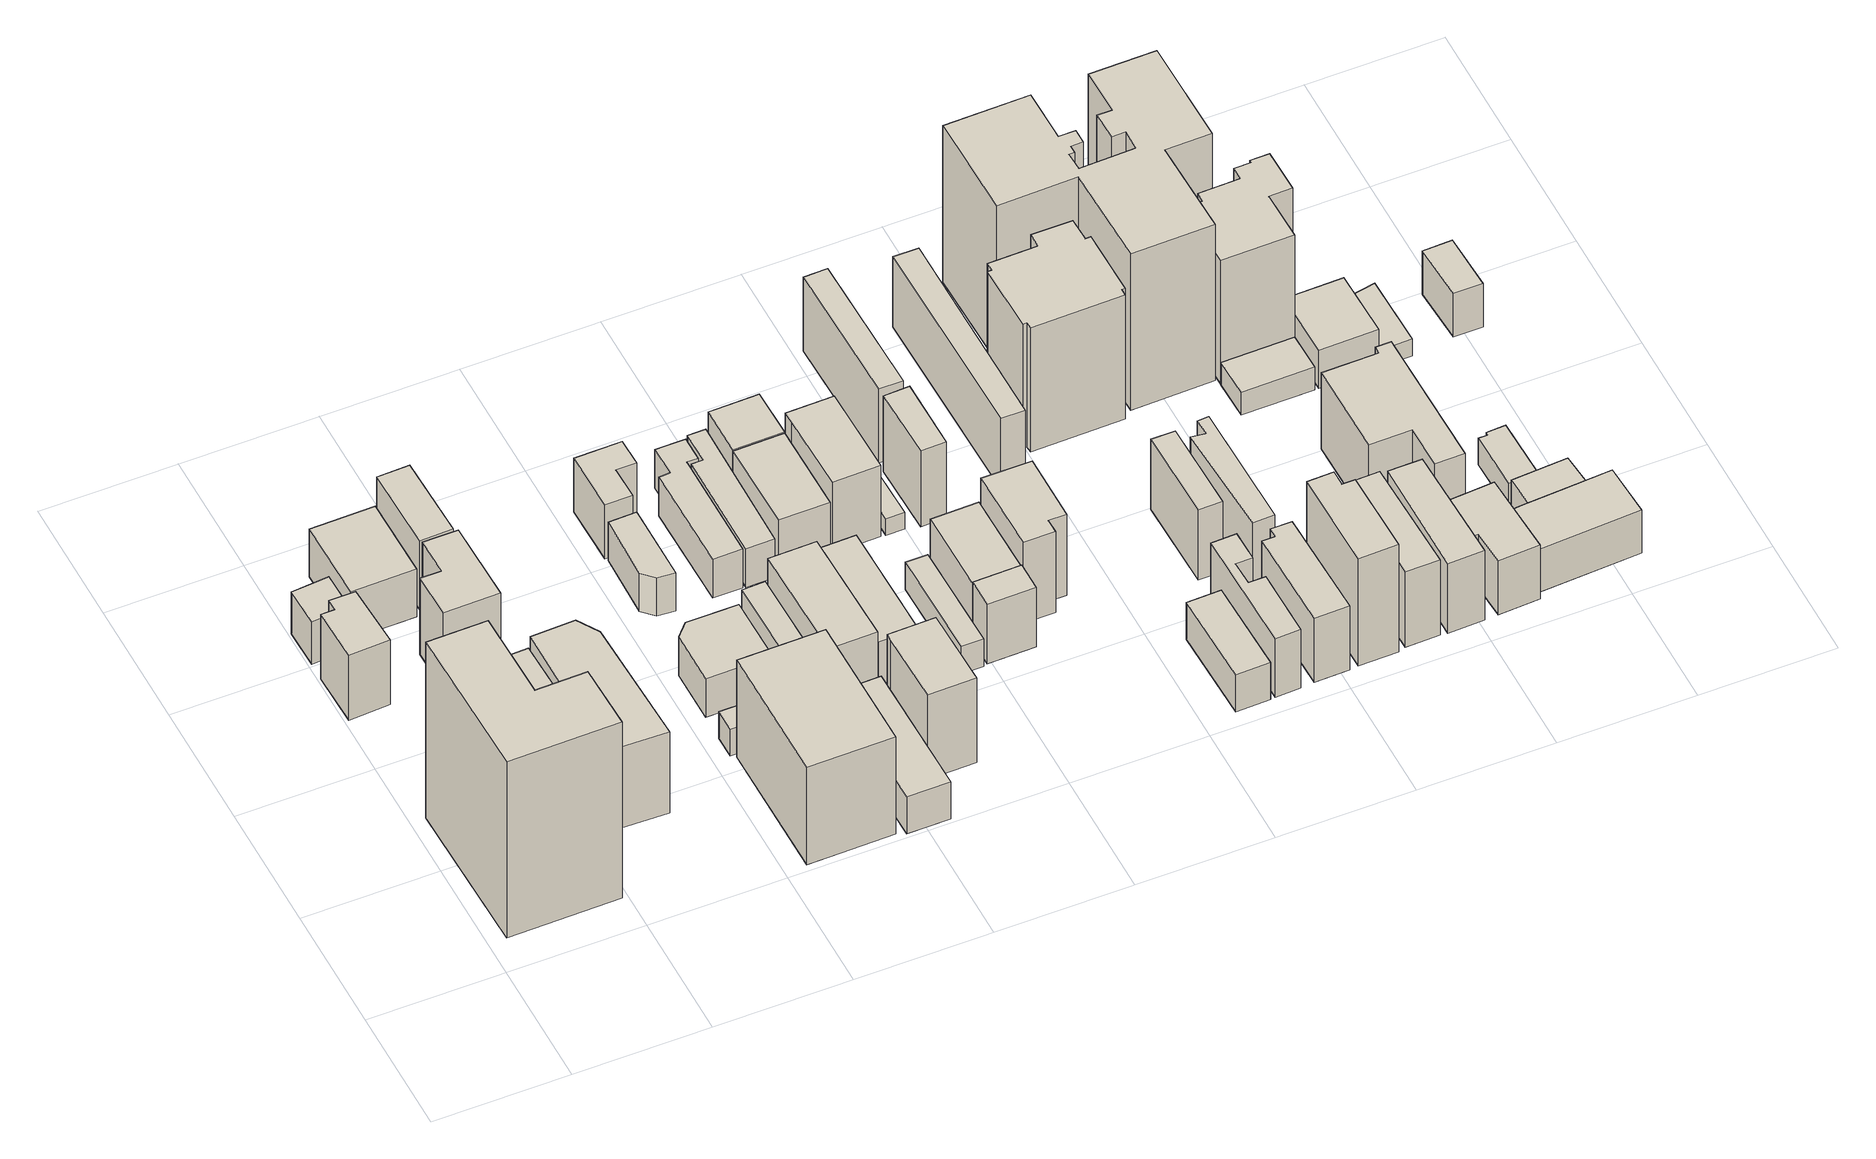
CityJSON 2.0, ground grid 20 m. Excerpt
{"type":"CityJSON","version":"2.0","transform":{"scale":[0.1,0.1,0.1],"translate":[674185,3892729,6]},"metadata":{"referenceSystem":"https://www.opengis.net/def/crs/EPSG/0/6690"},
"CityObjects":{
"building1":{"type":"Building","attributes":{"class":"3002","usage":"412","measuredHeight":39.8,"storeysAboveGround":11,"BuildingDetailAttribute.totalFloorArea":3166.69,"BuildingDetailAttribute.buildingFootprintArea":287.88,"BuildingDetailAttribute.buildingRoofEdgeArea":287.88,"BuildingDetailAttribute.urbanPlanType":"21","BuildingDetailAttribute.landUseType":"211","BuildingDetailAttribute.surveyYear":2021,"BuildingIDAttribute.prefecture":"23","BuildingIDAttribute.city":"23106"},"address":[{"country":"日本","locality":"愛知県名古屋市"}],"geometry":[{"type":"Solid","lod":"1","boundaries":[[[[0,1,2,3,4,5]],[[4,6,7,5]],[[3,8,6,4]],[[2,9,8,3]],[[1,10,9,2]],[[0,11,10,1]],[[5,7,11,0]],[[6,8,9,10,11,7]]]]}]},
"building2":{"type":"Building","attributes":{"class":"3002","usage":"412","measuredHeight":13.1,"storeysAboveGround":3,"BuildingDetailAttribute.totalFloorArea":162.12,"BuildingDetailAttribute.buildingFootprintArea":54.04,"BuildingDetailAttribute.buildingRoofEdgeArea":54.04,"BuildingDetailAttribute.urbanPlanType":"21","BuildingDetailAttribute.landUseType":"211","BuildingDetailAttribute.surveyYear":2021,"BuildingIDAttribute.prefecture":"23","BuildingIDAttribute.city":"23106"},"address":[{"country":"日本","locality":"愛知県名古屋市"}],"geometry":[{"type":"Solid","lod":"1","boundaries":[[[[12,13,14,15,16,17]],[[16,18,19,17]],[[15,20,18,16]],[[14,21,20,15]],[[13,22,21,14]],[[12,23,22,13]],[[17,19,23,12]],[[18,20,21,22,23,19]]]]}]},
"building3":{"type":"Building","attributes":{"class":"3003","usage":"412","measuredHeight":7.9,"storeysAboveGround":2,"BuildingDetailAttribute.totalFloorArea":65.99,"BuildingDetailAttribute.buildingFootprintArea":32.99,"BuildingDetailAttribute.buildingRoofEdgeArea":32.99,"BuildingDetailAttribute.urbanPlanType":"21","BuildingDetailAttribute.landUseType":"211","BuildingDetailAttribute.surveyYear":2021,"BuildingIDAttribute.prefecture":"23","BuildingIDAttribute.city":"23106"},"address":[{"country":"日本","locality":"愛知県名古屋市"}],"geometry":[{"type":"Solid","lod":"1","boundaries":[[[[24,25,26,27]],[[26,28,29,27]],[[25,30,28,26]],[[24,31,30,25]],[[27,29,31,24]],[[28,30,31,29]]]]}]},
"building4":{"type":"Building","attributes":{"class":"3001","usage":"413","measuredHeight":8,"storeysAboveGround":2,"BuildingDetailAttribute.totalFloorArea":115.52,"BuildingDetailAttribute.buildingFootprintArea":57.76,"BuildingDetailAttribute.buildingRoofEdgeArea":57.76,"BuildingDetailAttribute.urbanPlanType":"21","BuildingDetailAttribute.landUseType":"212","BuildingDetailAttribute.surveyYear":2021,"BuildingIDAttribute.prefecture":"23","BuildingIDAttribute.city":"23106"},"address":[{"country":"日本","locality":"愛知県名古屋市"}],"geometry":[{"type":"Solid","lod":"1","boundaries":[[[[32,33,34,35]],[[34,36,37,35]],[[33,38,36,34]],[[32,39,38,33]],[[35,37,39,32]],[[36,38,39,37]]]]}]},
"building5":{"type":"Building","attributes":{"class":"3002","usage":"411","measuredHeight":15.1,"storeysAboveGround":4,"BuildingDetailAttribute.totalFloorArea":205.98,"BuildingDetailAttribute.buildingFootprintArea":51.49,"BuildingDetailAttribute.buildingRoofEdgeArea":51.49,"BuildingDetailAttribute.urbanPlanType":"21","BuildingDetailAttribute.landUseType":"211","BuildingDetailAttribute.surveyYear":2021,"BuildingIDAttribute.prefecture":"23","BuildingIDAttribute.city":"23106"},"address":[{"country":"日本","locality":"愛知県名古屋市"}],"geometry":[{"type":"Solid","lod":"1","boundaries":[[[[40,41,42,43]],[[42,44,45,43]],[[41,46,44,42]],[[40,47,46,41]],[[43,45,47,40]],[[44,46,47,45]]]]}]},
"building6":{"type":"Building","attributes":{"class":"3001","usage":"412","measuredHeight":11.9,"storeysAboveGround":3,"BuildingDetailAttribute.totalFloorArea":351.8,"BuildingDetailAttribute.buildingFootprintArea":117.27,"BuildingDetailAttribute.buildingRoofEdgeArea":117.27,"BuildingDetailAttribute.urbanPlanType":"21","BuildingDetailAttribute.landUseType":"211","BuildingDetailAttribute.surveyYear":2021,"BuildingIDAttribute.prefecture":"23","BuildingIDAttribute.city":"23106"},"address":[{"country":"日本","locality":"愛知県名古屋市中区栄五丁目２００９－１"}],"geometry":[{"type":"Solid","lod":"1","boundaries":[[[[48,49,50,51]],[[50,52,53,51]],[[49,54,52,50]],[[48,55,54,49]],[[51,53,55,48]],[[52,54,55,53]]]]}]},
"building7":{"type":"Building","attributes":{"class":"3002","usage":"402","measuredHeight":15.2,"storeysAboveGround":3,"BuildingDetailAttribute.totalFloorArea":255.71,"BuildingDetailAttribute.buildingFootprintArea":85.24,"BuildingDetailAttribute.buildingRoofEdgeArea":85.24,"BuildingDetailAttribute.urbanPlanType":"21","BuildingDetailAttribute.landUseType":"212","BuildingDetailAttribute.surveyYear":2021,"BuildingIDAttribute.prefecture":"23","BuildingIDAttribute.city":"23106"},"address":[{"country":"日本","locality":"愛知県名古屋市"}],"geometry":[{"type":"Solid","lod":"1","boundaries":[[[[56,57,58,59,60,61]],[[60,62,63,61]],[[59,64,62,60]],[[58,65,64,59]],[[57,66,65,58]],[[56,67,66,57]],[[61,63,67,56]],[[62,64,65,66,67,63]]]]}]},
"building8":{"type":"Building","attributes":{"class":"3002","usage":"412","measuredHeight":20.1,"storeysAboveGround":4,"BuildingDetailAttribute.totalFloorArea":799.15,"BuildingDetailAttribute.buildingFootprintArea":199.79,"BuildingDetailAttribute.buildingRoofEdgeArea":199.79,"BuildingDetailAttribute.urbanPlanType":"21","BuildingDetailAttribute.landUseType":"211","BuildingDetailAttribute.surveyYear":2021,"BuildingIDAttribute.prefecture":"23","BuildingIDAttribute.city":"23106"},"address":[{"country":"日本","locality":"愛知県名古屋市"}],"geometry":[{"type":"Solid","lod":"1","boundaries":[[[[68,69,70,71,72,73]],[[72,74,75,73]],[[71,76,74,72]],[[70,77,76,71]],[[69,78,77,70]],[[68,79,78,69]],[[73,75,79,68]],[[74,76,77,78,79,75]]]]}]},
"building9":{"type":"Building","attributes":{"class":"3002","usage":"412","measuredHeight":13.9,"storeysAboveGround":4,"BuildingDetailAttribute.totalFloorArea":241.77,"BuildingDetailAttribute.buildingFootprintArea":60.44,"BuildingDetailAttribute.buildingRoofEdgeArea":60.44,"BuildingDetailAttribute.urbanPlanType":"21","BuildingDetailAttribute.landUseType":"211","BuildingDetailAttribute.surveyYear":2021,"BuildingIDAttribute.prefecture":"23","BuildingIDAttribute.city":"23106"},"address":[{"country":"日本","locality":"愛知県名古屋市"}],"geometry":[{"type":"Solid","lod":"1","boundaries":[[[[80,81,82,83]],[[82,84,85,83]],[[81,86,84,82]],[[80,87,86,81]],[[83,85,87,80]],[[84,86,87,85]]]]}]},
"building10":{"type":"Building","attributes":{"class":"9999","usage":"461","measuredHeight":18,"storeysAboveGround":9999,"BuildingDetailAttribute.totalFloorArea":-9999,"BuildingDetailAttribute.buildingFootprintArea":-9999,"BuildingDetailAttribute.buildingRoofEdgeArea":14.97,"BuildingDetailAttribute.urbanPlanType":"21","BuildingDetailAttribute.landUseType":"212","BuildingDetailAttribute.surveyYear":2021,"BuildingIDAttribute.prefecture":"23","BuildingIDAttribute.city":"23106"},"geometry":[{"type":"Solid","lod":"1","boundaries":[[[[88,89,90,91]],[[90,92,93,91]],[[89,94,92,90]],[[88,95,94,89]],[[91,93,95,88]],[[92,94,95,93]]]]}]},
"building11":{"type":"Building","attributes":{"class":"3002","usage":"401","measuredHeight":26.1,"storeysAboveGround":5,"BuildingDetailAttribute.totalFloorArea":1345.82,"BuildingDetailAttribute.buildingFootprintArea":269.16,"BuildingDetailAttribute.buildingRoofEdgeArea":269.16,"BuildingDetailAttribute.urbanPlanType":"21","BuildingDetailAttribute.landUseType":"212","BuildingDetailAttribute.surveyYear":2021,"BuildingIDAttribute.prefecture":"23","BuildingIDAttribute.city":"23106"},"address":[{"country":"日本","locality":"愛知県名古屋市"}],"geometry":[{"type":"Solid","lod":"1","boundaries":[[[[96,97,98,99]],[[98,100,101,99]],[[97,102,100,98]],[[96,103,102,97]],[[99,101,103,96]],[[100,102,103,101]]]]}]},
"building12":{"type":"Building","attributes":{"class":"3001","usage":"402","measuredHeight":9.3,"storeysAboveGround":2,"BuildingDetailAttribute.totalFloorArea":269.44,"BuildingDetailAttribute.buildingFootprintArea":134.72,"BuildingDetailAttribute.buildingRoofEdgeArea":134.72,"BuildingDetailAttribute.urbanPlanType":"21","BuildingDetailAttribute.landUseType":"212","BuildingDetailAttribute.surveyYear":2021,"BuildingIDAttribute.prefecture":"23","BuildingIDAttribute.city":"23106"},"address":[{"country":"日本","locality":"愛知県名古屋市"}],"geometry":[{"type":"Solid","lod":"1","boundaries":[[[[104,105,106,107,108,109,110]],[[109,111,112,110]],[[108,113,111,109]],[[107,114,113,108]],[[106,115,114,107]],[[105,116,115,106]],[[104,117,116,105]],[[110,112,117,104]],[[111,113,114,115,116,117,112]]]]}]},
"building13":{"type":"Building","attributes":{"class":"3001","usage":"402","measuredHeight":7.1,"storeysAboveGround":3,"BuildingDetailAttribute.totalFloorArea":143.96,"BuildingDetailAttribute.buildingFootprintArea":47.99,"BuildingDetailAttribute.buildingRoofEdgeArea":47.99,"BuildingDetailAttribute.urbanPlanType":"21","BuildingDetailAttribute.landUseType":"212","BuildingDetailAttribute.surveyYear":2021,"BuildingIDAttribute.prefecture":"23","BuildingIDAttribute.city":"23106"},"address":[{"country":"日本","locality":"愛知県名古屋市"}],"geometry":[{"type":"Solid","lod":"1","boundaries":[[[[118,119,120,121,122]],[[121,123,124,122]],[[120,125,123,121]],[[119,126,125,120]],[[118,127,126,119]],[[122,124,127,118]],[[123,125,126,127,124]]]]}]},
"building14":{"type":"Building","attributes":{"class":"3001","usage":"413","measuredHeight":14.9,"storeysAboveGround":1,"BuildingDetailAttribute.totalFloorArea":132,"BuildingDetailAttribute.buildingFootprintArea":132,"BuildingDetailAttribute.buildingRoofEdgeArea":132,"BuildingDetailAttribute.urbanPlanType":"21","BuildingDetailAttribute.landUseType":"212","BuildingDetailAttribute.surveyYear":2021,"BuildingIDAttribute.prefecture":"23","BuildingIDAttribute.city":"23106"},"address":[{"country":"日本","locality":"愛知県名古屋市"}],"geometry":[{"type":"Solid","lod":"1","boundaries":[[[[128,129,130,131]],[[130,132,133,131]],[[129,134,132,130]],[[128,135,134,129]],[[131,133,135,128]],[[132,134,135,133]]]]}]},
"building15":{"type":"Building","attributes":{"class":"3002","usage":"411","measuredHeight":12.5,"storeysAboveGround":3,"BuildingDetailAttribute.totalFloorArea":179.28,"BuildingDetailAttribute.buildingFootprintArea":59.76,"BuildingDetailAttribute.buildingRoofEdgeArea":59.76,"BuildingDetailAttribute.urbanPlanType":"21","BuildingDetailAttribute.landUseType":"211","BuildingDetailAttribute.surveyYear":2021,"BuildingIDAttribute.prefecture":"23","BuildingIDAttribute.city":"23106"},"address":[{"country":"日本","locality":"愛知県名古屋市"}],"geometry":[{"type":"Solid","lod":"1","boundaries":[[[[136,137,138,139]],[[138,140,141,139]],[[137,142,140,138]],[[136,143,142,137]],[[139,141,143,136]],[[140,142,143,141]]]]}]},
"building16":{"type":"Building","attributes":{"class":"3002","usage":"413","measuredHeight":12,"storeysAboveGround":3,"BuildingDetailAttribute.totalFloorArea":148.35,"BuildingDetailAttribute.buildingFootprintArea":49.45,"BuildingDetailAttribute.buildingRoofEdgeArea":49.45,"BuildingDetailAttribute.urbanPlanType":"21","BuildingDetailAttribute.landUseType":"212","BuildingDetailAttribute.surveyYear":2021,"BuildingIDAttribute.prefecture":"23","BuildingIDAttribute.city":"23106"},"address":[{"country":"日本","locality":"愛知県名古屋市"}],"geometry":[{"type":"Solid","lod":"1","boundaries":[[[[144,145,146,147,148,149]],[[148,150,151,149]],[[147,152,150,148]],[[146,153,152,147]],[[145,154,153,146]],[[144,155,154,145]],[[149,151,155,144]],[[150,152,153,154,155,151]]]]}]},
"building17":{"type":"Building","attributes":{"class":"3001","usage":"412","measuredHeight":15.1,"storeysAboveGround":2,"BuildingDetailAttribute.totalFloorArea":251.41,"BuildingDetailAttribute.buildingFootprintArea":125.7,"BuildingDetailAttribute.buildingRoofEdgeArea":125.7,"BuildingDetailAttribute.urbanPlanType":"21","BuildingDetailAttribute.landUseType":"211","BuildingDetailAttribute.surveyYear":2021,"BuildingIDAttribute.prefecture":"23","BuildingIDAttribute.city":"23106"},"address":[{"country":"日本","locality":"愛知県名古屋市"}],"geometry":[{"type":"Solid","lod":"1","boundaries":[[[[156,157,158,159]],[[158,160,161,159]],[[157,162,160,158]],[[156,163,162,157]],[[159,161,163,156]],[[160,162,163,161]]]]}]},
"building18":{"type":"Building","attributes":{"class":"3002","usage":"413","measuredHeight":16.8,"storeysAboveGround":4,"BuildingDetailAttribute.totalFloorArea":334.64,"BuildingDetailAttribute.buildingFootprintArea":83.66,"BuildingDetailAttribute.buildingRoofEdgeArea":83.66,"BuildingDetailAttribute.urbanPlanType":"21","BuildingDetailAttribute.landUseType":"212","BuildingDetailAttribute.surveyYear":2021,"BuildingIDAttribute.prefecture":"23","BuildingIDAttribute.city":"23106"},"address":[{"country":"日本","locality":"愛知県名古屋市"}],"geometry":[{"type":"Solid","lod":"1","boundaries":[[[[164,165,166,167,168]],[[167,169,170,168]],[[166,171,169,167]],[[165,172,171,166]],[[164,173,172,165]],[[168,170,173,164]],[[169,171,172,173,170]]]]}]},
"building19":{"type":"Building","attributes":{"class":"3001","usage":"411","measuredHeight":7.2,"storeysAboveGround":2,"BuildingDetailAttribute.totalFloorArea":180.05,"BuildingDetailAttribute.buildingFootprintArea":90.02,"BuildingDetailAttribute.buildingRoofEdgeArea":90.02,"BuildingDetailAttribute.urbanPlanType":"21","BuildingDetailAttribute.landUseType":"211","BuildingDetailAttribute.surveyYear":2021,"BuildingIDAttribute.prefecture":"23","BuildingIDAttribute.city":"23106"},"address":[{"country":"日本","locality":"愛知県名古屋市"}],"geometry":[{"type":"Solid","lod":"1","boundaries":[[[[174,175,176,177,178,179,180,181]],[[180,182,183,181]],[[179,184,182,180]],[[178,185,184,179]],[[177,186,185,178]],[[176,187,186,177]],[[175,188,187,176]],[[174,189,188,175]],[[181,183,189,174]],[[182,184,185,186,187,188,189,183]]]]}]},
"building20":{"type":"Building","attributes":{"class":"3001","usage":"402","measuredHeight":14.1,"storeysAboveGround":3,"BuildingDetailAttribute.totalFloorArea":307.41,"BuildingDetailAttribute.buildingFootprintArea":102.47,"BuildingDetailAttribute.buildingRoofEdgeArea":102.47,"BuildingDetailAttribute.urbanPlanType":"21","BuildingDetailAttribute.landUseType":"212","BuildingDetailAttribute.surveyYear":2021,"BuildingIDAttribute.prefecture":"23","BuildingIDAttribute.city":"23106"},"address":[{"country":"日本","locality":"愛知県名古屋市"}],"geometry":[{"type":"Solid","lod":"1","boundaries":[[[[190,191,192,193]],[[192,194,195,193]],[[191,196,194,192]],[[190,197,196,191]],[[193,195,197,190]],[[194,196,197,195]]]]}]},
"building21":{"type":"Building","attributes":{"class":"9999","usage":"413","measuredHeight":9.2,"storeysAboveGround":2,"BuildingDetailAttribute.totalFloorArea":164.26,"BuildingDetailAttribute.buildingFootprintArea":82.13,"BuildingDetailAttribute.buildingRoofEdgeArea":82.13,"BuildingDetailAttribute.urbanPlanType":"21","BuildingDetailAttribute.landUseType":"212","BuildingDetailAttribute.surveyYear":2021,"BuildingIDAttribute.prefecture":"23","BuildingIDAttribute.city":"23106"},"address":[{"country":"日本","locality":"愛知県名古屋市"}],"geometry":[{"type":"Solid","lod":"1","boundaries":[[[[198,199,200,201,202,203]],[[202,204,205,203]],[[201,206,204,202]],[[200,207,206,201]],[[199,208,207,200]],[[198,209,208,199]],[[203,205,209,198]],[[204,206,207,208,209,205]]]]}]},
"building22":{"type":"Building","attributes":{"class":"3002","usage":"412","measuredHeight":13.2,"storeysAboveGround":3,"BuildingDetailAttribute.totalFloorArea":299.39,"BuildingDetailAttribute.buildingFootprintArea":99.8,"BuildingDetailAttribute.buildingRoofEdgeArea":154.88,"BuildingDetailAttribute.urbanPlanType":"21","BuildingDetailAttribute.landUseType":"211","BuildingDetailAttribute.surveyYear":2021,"BuildingIDAttribute.prefecture":"23","BuildingIDAttribute.city":"23106"},"address":[{"country":"日本","locality":"愛知県名古屋市"}],"geometry":[{"type":"Solid","lod":"1","boundaries":[[[[210,211,212,213]],[[212,214,215,213]],[[211,216,214,212]],[[210,217,216,211]],[[213,215,217,210]],[[214,216,217,215]]]]}]},
"building23":{"type":"Building","attributes":{"class":"9999","usage":"412","measuredHeight":13.2,"storeysAboveGround":1,"BuildingDetailAttribute.totalFloorArea":55.08,"BuildingDetailAttribute.buildingFootprintArea":55.08,"BuildingDetailAttribute.buildingRoofEdgeArea":154.88,"BuildingDetailAttribute.urbanPlanType":"21","BuildingDetailAttribute.landUseType":"211","BuildingDetailAttribute.surveyYear":2021,"BuildingIDAttribute.prefecture":"23","BuildingIDAttribute.city":"23106"},"address":[{"country":"日本","locality":"愛知県名古屋市"}],"geometry":[{"type":"Solid","lod":"1","boundaries":[[[[218,219,220,221]],[[220,222,223,221]],[[219,224,222,220]],[[218,225,224,219]],[[221,223,225,218]],[[222,224,225,223]]]]}]},
"building24":{"type":"Building","attributes":{"class":"3001","usage":"411","measuredHeight":12.1,"storeysAboveGround":2,"BuildingDetailAttribute.totalFloorArea":106.29,"BuildingDetailAttribute.buildingFootprintArea":53.15,"BuildingDetailAttribute.buildingRoofEdgeArea":53.15,"BuildingDetailAttribute.urbanPlanType":"21","BuildingDetailAttribute.landUseType":"211","BuildingDetailAttribute.surveyYear":2021,"BuildingIDAttribute.prefecture":"23","BuildingIDAttribute.city":"23106"},"address":[{"country":"日本","locality":"愛知県名古屋市"}],"geometry":[{"type":"Solid","lod":"1","boundaries":[[[[226,227,228,229]],[[228,230,231,229]],[[227,232,230,228]],[[226,233,232,227]],[[229,231,233,226]],[[230,232,233,231]]]]}]},
"building25":{"type":"Building","attributes":{"class":"3002","usage":"412","measuredHeight":13.2,"storeysAboveGround":4,"BuildingDetailAttribute.totalFloorArea":384.97,"BuildingDetailAttribute.buildingFootprintArea":96.24,"BuildingDetailAttribute.buildingRoofEdgeArea":96.24,"BuildingDetailAttribute.urbanPlanType":"21","BuildingDetailAttribute.landUseType":"211","BuildingDetailAttribute.surveyYear":2021,"BuildingIDAttribute.prefecture":"23","BuildingIDAttribute.city":"23106"},"address":[{"country":"日本","locality":"愛知県名古屋市"}],"geometry":[{"type":"Solid","lod":"1","boundaries":[[[[234,235,236,237,238]],[[237,239,240,238]],[[236,241,239,237]],[[235,242,241,236]],[[234,243,242,235]],[[238,240,243,234]],[[239,241,242,243,240]]]]}]},
"building26":{"type":"Building","attributes":{"class":"3001","usage":"413","measuredHeight":13.1,"storeysAboveGround":2,"BuildingDetailAttribute.totalFloorArea":61.08,"BuildingDetailAttribute.buildingFootprintArea":30.54,"BuildingDetailAttribute.buildingRoofEdgeArea":120.8,"BuildingDetailAttribute.urbanPlanType":"21","BuildingDetailAttribute.landUseType":"212","BuildingDetailAttribute.surveyYear":2021,"BuildingIDAttribute.prefecture":"23","BuildingIDAttribute.city":"23106"},"address":[{"country":"日本","locality":"愛知県名古屋市"}],"geometry":[{"type":"Solid","lod":"1","boundaries":[[[[244,245,246,247]],[[246,248,249,247]],[[245,250,248,246]],[[244,251,250,245]],[[247,249,251,244]],[[248,250,251,249]]]]}]},
"building27":{"type":"Building","attributes":{"class":"3002","usage":"413","measuredHeight":13.1,"storeysAboveGround":3,"BuildingDetailAttribute.totalFloorArea":270.77,"BuildingDetailAttribute.buildingFootprintArea":90.26,"BuildingDetailAttribute.buildingRoofEdgeArea":120.8,"BuildingDetailAttribute.urbanPlanType":"21","BuildingDetailAttribute.landUseType":"212","BuildingDetailAttribute.surveyYear":2021,"BuildingIDAttribute.prefecture":"23","BuildingIDAttribute.city":"23106"},"address":[{"country":"日本","locality":"愛知県名古屋市"}],"geometry":[{"type":"Solid","lod":"1","boundaries":[[[[252,253,254,255]],[[254,256,257,255]],[[253,258,256,254]],[[252,259,258,253]],[[255,257,259,252]],[[256,258,259,257]]]]}]},
"building28":{"type":"Building","attributes":{"class":"9999","usage":"431","measuredHeight":8.1,"storeysAboveGround":1,"BuildingDetailAttribute.totalFloorArea":31.42,"BuildingDetailAttribute.buildingFootprintArea":31.42,"BuildingDetailAttribute.buildingRoofEdgeArea":31.42,"BuildingDetailAttribute.urbanPlanType":"21","BuildingDetailAttribute.landUseType":"211","BuildingDetailAttribute.surveyYear":2021,"BuildingIDAttribute.prefecture":"23","BuildingIDAttribute.city":"23106"},"address":[{"country":"日本","locality":"愛知県名古屋市"}],"geometry":[{"type":"Solid","lod":"1","boundaries":[[[[260,261,262,263]],[[262,264,265,263]],[[261,266,264,262]],[[260,267,266,261]],[[263,265,267,260]],[[264,266,267,265]]]]}]},
"building29":{"type":"Building","attributes":{"class":"3001","usage":"461","measuredHeight":-9999,"storeysAboveGround":9999,"BuildingDetailAttribute.totalFloorArea":-9999,"BuildingDetailAttribute.buildingFootprintArea":-9999,"BuildingDetailAttribute.buildingRoofEdgeArea":14.12,"BuildingDetailAttribute.urbanPlanType":"21","BuildingDetailAttribute.landUseType":"211","BuildingDetailAttribute.surveyYear":2021,"BuildingIDAttribute.prefecture":"23","BuildingIDAttribute.city":"23106"},"geometry":[{"type":"Solid","lod":"1","boundaries":[[[[268,269,270,271]],[[270,272,273,271]],[[269,274,272,270]],[[268,275,274,269]],[[271,273,275,268]],[[272,274,275,273]]]]}]},
"building30":{"type":"Building","attributes":{"class":"3002","usage":"412","measuredHeight":15.1,"storeysAboveGround":4,"BuildingDetailAttribute.totalFloorArea":164.93,"BuildingDetailAttribute.buildingFootprintArea":41.23,"BuildingDetailAttribute.buildingRoofEdgeArea":41.23,"BuildingDetailAttribute.urbanPlanType":"21","BuildingDetailAttribute.landUseType":"211","BuildingDetailAttribute.surveyYear":2021,"BuildingIDAttribute.prefecture":"23","BuildingIDAttribute.city":"23106"},"address":[{"country":"日本","locality":"愛知県名古屋市"}],"geometry":[{"type":"Solid","lod":"1","boundaries":[[[[276,277,278,279]],[[278,280,281,279]],[[277,282,280,278]],[[276,283,282,277]],[[279,281,283,276]],[[280,282,283,281]]]]}]},
"building31":{"type":"Building","attributes":{"class":"3002","usage":"414","measuredHeight":16.1,"storeysAboveGround":5,"BuildingDetailAttribute.totalFloorArea":434.34,"BuildingDetailAttribute.buildingFootprintArea":86.87,"BuildingDetailAttribute.buildingRoofEdgeArea":86.87,"BuildingDetailAttribute.urbanPlanType":"21","BuildingDetailAttribute.landUseType":"211","BuildingDetailAttribute.surveyYear":2021,"BuildingIDAttribute.prefecture":"23","BuildingIDAttribute.city":"23106"},"address":[{"country":"日本","locality":"愛知県名古屋市"}],"geometry":[{"type":"Solid","lod":"1","boundaries":[[[[284,285,286,287,288,289]],[[288,290,291,289]],[[287,292,290,288]],[[286,293,292,287]],[[285,294,293,286]],[[284,295,294,285]],[[289,291,295,284]],[[290,292,293,294,295,291]]]]}]},
"building32":{"type":"Building","attributes":{"class":"3002","usage":"412","measuredHeight":14.8,"storeysAboveGround":4,"BuildingDetailAttribute.totalFloorArea":311.52,"BuildingDetailAttribute.buildingFootprintArea":77.88,"BuildingDetailAttribute.buildingRoofEdgeArea":77.88,"BuildingDetailAttribute.urbanPlanType":"21","BuildingDetailAttribute.landUseType":"211","BuildingDetailAttribute.surveyYear":2021,"BuildingIDAttribute.prefecture":"23","BuildingIDAttribute.city":"23106"},"address":[{"country":"日本","locality":"愛知県名古屋市"}],"geometry":[{"type":"Solid","lod":"1","boundaries":[[[[296,297,298,299]],[[298,300,301,299]],[[297,302,300,298]],[[296,303,302,297]],[[299,301,303,296]],[[300,302,303,301]]]]}]},
"building33":{"type":"Building","attributes":{"class":"3002","usage":"411","measuredHeight":8.9,"storeysAboveGround":2,"BuildingDetailAttribute.totalFloorArea":142.34,"BuildingDetailAttribute.buildingFootprintArea":71.17,"BuildingDetailAttribute.buildingRoofEdgeArea":71.17,"BuildingDetailAttribute.urbanPlanType":"21","BuildingDetailAttribute.landUseType":"211","BuildingDetailAttribute.surveyYear":2021,"BuildingIDAttribute.prefecture":"23","BuildingIDAttribute.city":"23106"},"address":[{"country":"日本","locality":"愛知県名古屋市"}],"geometry":[{"type":"Solid","lod":"1","boundaries":[[[[304,305,306,307]],[[306,308,309,307]],[[305,310,308,306]],[[304,311,310,305]],[[307,309,311,304]],[[308,310,311,309]]]]}]},
"building34":{"type":"Building","attributes":{"class":"3002","usage":"414","measuredHeight":14.9,"storeysAboveGround":4,"BuildingDetailAttribute.totalFloorArea":247.72,"BuildingDetailAttribute.buildingFootprintArea":61.93,"BuildingDetailAttribute.buildingRoofEdgeArea":61.93,"BuildingDetailAttribute.urbanPlanType":"21","BuildingDetailAttribute.landUseType":"211","BuildingDetailAttribute.surveyYear":2021,"BuildingIDAttribute.prefecture":"23","BuildingIDAttribute.city":"23106"},"address":[{"country":"日本","locality":"愛知県名古屋市"}],"geometry":[{"type":"Solid","lod":"1","boundaries":[[[[312,313,314,315,316,317,318,319]],[[318,320,321,319]],[[317,322,320,318]],[[316,323,322,317]],[[315,324,323,316]],[[314,325,324,315]],[[313,326,325,314]],[[312,327,326,313]],[[319,321,327,312]],[[320,322,323,324,325,326,327,321]]]]}]},
"building35":{"type":"Building","attributes":{"class":"3002","usage":"412","measuredHeight":17.1,"storeysAboveGround":4,"BuildingDetailAttribute.totalFloorArea":462.21,"BuildingDetailAttribute.buildingFootprintArea":115.55,"BuildingDetailAttribute.buildingRoofEdgeArea":115.55,"BuildingDetailAttribute.urbanPlanType":"21","BuildingDetailAttribute.landUseType":"211","BuildingDetailAttribute.surveyYear":2021,"BuildingIDAttribute.prefecture":"23","BuildingIDAttribute.city":"23106"},"address":[{"country":"日本","locality":"愛知県名古屋市"}],"geometry":[{"type":"Solid","lod":"1","boundaries":[[[[328,329,330,331]],[[330,332,333,331]],[[329,334,332,330]],[[328,335,334,329]],[[331,333,335,328]],[[332,334,335,333]]]]}]},
"building36":{"type":"Building","attributes":{"class":"3002","usage":"413","measuredHeight":15.1,"storeysAboveGround":4,"BuildingDetailAttribute.totalFloorArea":196.01,"BuildingDetailAttribute.buildingFootprintArea":49,"BuildingDetailAttribute.buildingRoofEdgeArea":49,"BuildingDetailAttribute.urbanPlanType":"21","BuildingDetailAttribute.landUseType":"212","BuildingDetailAttribute.surveyYear":2021,"BuildingIDAttribute.prefecture":"23","BuildingIDAttribute.city":"23106"},"address":[{"country":"日本","locality":"愛知県名古屋市"}],"geometry":[{"type":"Solid","lod":"1","boundaries":[[[[336,337,338,339]],[[338,340,341,339]],[[337,342,340,338]],[[336,343,342,337]],[[339,341,343,336]],[[340,342,343,341]]]]}]},
"building37":{"type":"Building","attributes":{"class":"3002","usage":"412","measuredHeight":19.9,"storeysAboveGround":4,"BuildingDetailAttribute.totalFloorArea":329.46,"BuildingDetailAttribute.buildingFootprintArea":82.36,"BuildingDetailAttribute.buildingRoofEdgeArea":82.36,"BuildingDetailAttribute.urbanPlanType":"21","BuildingDetailAttribute.landUseType":"211","BuildingDetailAttribute.surveyYear":2021,"BuildingIDAttribute.prefecture":"23","BuildingIDAttribute.city":"23106"},"address":[{"country":"日本","locality":"愛知県名古屋市"}],"geometry":[{"type":"Solid","lod":"1","boundaries":[[[[344,345,346,347,348,349]],[[348,350,351,349]],[[347,352,350,348]],[[346,353,352,347]],[[345,354,353,346]],[[344,355,354,345]],[[349,351,355,344]],[[350,352,353,354,355,351]]]]}]},
"building38":{"type":"Building","attributes":{"class":"3002","usage":"412","measuredHeight":25.1,"storeysAboveGround":8,"BuildingDetailAttribute.totalFloorArea":1577.7,"BuildingDetailAttribute.buildingFootprintArea":197.21,"BuildingDetailAttribute.buildingRoofEdgeArea":197.21,"BuildingDetailAttribute.urbanPlanType":"21","BuildingDetailAttribute.landUseType":"211","BuildingDetailAttribute.surveyYear":2021,"BuildingIDAttribute.prefecture":"23","BuildingIDAttribute.city":"23106"},"address":[{"country":"日本","locality":"愛知県名古屋市"}],"geometry":[{"type":"Solid","lod":"1","boundaries":[[[[356,357,358,359,360,361,362,363,364,365,366,367,368,369]],[[368,370,371,369]],[[367,372,370,368]],[[366,373,372,367]],[[365,374,373,366]],[[364,375,374,365]],[[363,376,375,364]],[[362,377,376,363]],[[361,378,377,362]],[[360,379,378,361]],[[359,380,379,360]],[[358,381,380,359]],[[357,382,381,358]],[[356,383,382,357]],[[369,371,383,356]],[[370,372,373,374,375,376,377,378,379,380,381,382,383,371]]]]}]},
"building39":{"type":"Building","attributes":{"class":"3002","usage":"412","measuredHeight":15.1,"storeysAboveGround":4,"BuildingDetailAttribute.totalFloorArea":255.84,"BuildingDetailAttribute.buildingFootprintArea":63.96,"BuildingDetailAttribute.buildingRoofEdgeArea":63.96,"BuildingDetailAttribute.urbanPlanType":"21","BuildingDetailAttribute.landUseType":"211","BuildingDetailAttribute.surveyYear":2021,"BuildingIDAttribute.prefecture":"23","BuildingIDAttribute.city":"23106"},"address":[{"country":"日本","locality":"愛知県名古屋市"}],"geometry":[{"type":"Solid","lod":"1","boundaries":[[[[384,385,386,387,388,389]],[[388,390,391,389]],[[387,392,390,388]],[[386,393,392,387]],[[385,394,393,386]],[[384,395,394,385]],[[389,391,395,384]],[[390,392,393,394,395,391]]]]}]},
"building40":{"type":"Building","attributes":{"class":"3002","usage":"412","measuredHeight":27,"storeysAboveGround":7,"BuildingDetailAttribute.totalFloorArea":590.22,"BuildingDetailAttribute.buildingFootprintArea":84.32,"BuildingDetailAttribute.buildingRoofEdgeArea":84.32,"BuildingDetailAttribute.urbanPlanType":"21","BuildingDetailAttribute.landUseType":"211","BuildingDetailAttribute.surveyYear":2021,"BuildingIDAttribute.prefecture":"23","BuildingIDAttribute.city":"23106"},"address":[{"country":"日本","locality":"愛知県名古屋市"}],"geometry":[{"type":"Solid","lod":"1","boundaries":[[[[396,397,398,399,400,401]],[[400,402,403,401]],[[399,404,402,400]],[[398,405,404,399]],[[397,406,405,398]],[[396,407,406,397]],[[401,403,407,396]],[[402,404,405,406,407,403]]]]}]},
"building41":{"type":"Building","attributes":{"class":"3002","usage":"411","measuredHeight":16.2,"storeysAboveGround":4,"BuildingDetailAttribute.totalFloorArea":347.65,"BuildingDetailAttribute.buildingFootprintArea":86.91,"BuildingDetailAttribute.buildingRoofEdgeArea":86.91,"BuildingDetailAttribute.urbanPlanType":"21","BuildingDetailAttribute.landUseType":"211","BuildingDetailAttribute.surveyYear":2021,"BuildingIDAttribute.prefecture":"23","BuildingIDAttribute.city":"23106"},"address":[{"country":"日本","locality":"愛知県名古屋市"}],"geometry":[{"type":"Solid","lod":"1","boundaries":[[[[408,409,410,411]],[[410,412,413,411]],[[409,414,412,410]],[[408,415,414,409]],[[411,413,415,408]],[[412,414,415,413]]]]}]},
"building42":{"type":"Building","attributes":{"class":"3002","usage":"412","measuredHeight":30.1,"storeysAboveGround":10,"BuildingDetailAttribute.totalFloorArea":5724.69,"BuildingDetailAttribute.buildingFootprintArea":572.47,"BuildingDetailAttribute.buildingRoofEdgeArea":572.47,"BuildingDetailAttribute.urbanPlanType":"21","BuildingDetailAttribute.landUseType":"211","BuildingDetailAttribute.surveyYear":2021,"BuildingIDAttribute.prefecture":"23","BuildingIDAttribute.city":"23106"},"address":[{"country":"日本","locality":"愛知県名古屋市"}],"geometry":[{"type":"Solid","lod":"1","boundaries":[[[[416,417,418,419,420,421,422,423,424,425,426,427,428,429,430,431,432,433,434,435,436,437]],[[436,438,439,437]],[[435,440,438,436]],[[434,441,440,435]],[[433,442,441,434]],[[432,443,442,433]],[[431,444,443,432]],[[430,445,444,431]],[[429,446,445,430]],[[428,447,446,429]],[[427,448,447,428]],[[426,449,448,427]],[[425,450,449,426]],[[424,451,450,425]],[[423,452,451,424]],[[422,453,452,423]],[[421,454,453,422]],[[420,455,454,421]],[[419,456,455,420]],[[418,457,456,419]],[[417,458,457,418]],[[416,459,458,417]],[[437,439,459,416]],[[438,440,441,442,443,444,445,446,447,448,449,450,451,452,453,454,455,456,457,458,459,439]]]]}]},
"building43":{"type":"Building","attributes":{"class":"3002","usage":"412","measuredHeight":13,"storeysAboveGround":4,"BuildingDetailAttribute.totalFloorArea":371.46,"BuildingDetailAttribute.buildingFootprintArea":92.86,"BuildingDetailAttribute.buildingRoofEdgeArea":92.86,"BuildingDetailAttribute.urbanPlanType":"21","BuildingDetailAttribute.landUseType":"211","BuildingDetailAttribute.surveyYear":2021,"BuildingIDAttribute.prefecture":"23","BuildingIDAttribute.city":"23106"},"address":[{"country":"日本","locality":"愛知県名古屋市"}],"geometry":[{"type":"Solid","lod":"1","boundaries":[[[[460,461,462,463]],[[462,464,465,463]],[[461,466,464,462]],[[460,467,466,461]],[[463,465,467,460]],[[464,466,467,465]]]]}]},
"building44":{"type":"Building","attributes":{"class":"3002","usage":"441","measuredHeight":11,"storeysAboveGround":3,"BuildingDetailAttribute.totalFloorArea":269.47,"BuildingDetailAttribute.buildingFootprintArea":89.82,"BuildingDetailAttribute.buildingRoofEdgeArea":89.82,"BuildingDetailAttribute.urbanPlanType":"21","BuildingDetailAttribute.landUseType":"213","BuildingDetailAttribute.surveyYear":2021,"BuildingIDAttribute.prefecture":"23","BuildingIDAttribute.city":"23106"},"address":[{"country":"日本","locality":"愛知県名古屋市"}],"geometry":[{"type":"Solid","lod":"1","boundaries":[[[[468,469,470,471,472,473]],[[472,474,475,473]],[[471,476,474,472]],[[470,477,476,471]],[[469,478,477,470]],[[468,479,478,469]],[[473,475,479,468]],[[474,476,477,478,479,475]]]]}]},
"building45":{"type":"Building","attributes":{"class":"3001","usage":"412","measuredHeight":22.2,"storeysAboveGround":1,"BuildingDetailAttribute.totalFloorArea":62.58,"BuildingDetailAttribute.buildingFootprintArea":62.58,"BuildingDetailAttribute.buildingRoofEdgeArea":62.58,"BuildingDetailAttribute.urbanPlanType":"21","BuildingDetailAttribute.landUseType":"211","BuildingDetailAttribute.surveyYear":2021,"BuildingIDAttribute.prefecture":"23","BuildingIDAttribute.city":"23106"},"address":[{"country":"日本","locality":"愛知県名古屋市"}],"geometry":[{"type":"Solid","lod":"1","boundaries":[[[[480,481,482,483]],[[482,484,485,483]],[[481,486,484,482]],[[480,487,486,481]],[[483,485,487,480]],[[484,486,487,485]]]]}]},
"building46":{"type":"Building","attributes":{"class":"3002","usage":"412","measuredHeight":15.2,"storeysAboveGround":5,"BuildingDetailAttribute.totalFloorArea":905.14,"BuildingDetailAttribute.buildingFootprintArea":181.03,"BuildingDetailAttribute.buildingRoofEdgeArea":181.03,"BuildingDetailAttribute.urbanPlanType":"21","BuildingDetailAttribute.landUseType":"211","BuildingDetailAttribute.surveyYear":2021,"BuildingIDAttribute.prefecture":"23","BuildingIDAttribute.city":"23106"},"address":[{"country":"日本","locality":"愛知県名古屋市"}],"geometry":[{"type":"Solid","lod":"1","boundaries":[[[[488,489,490,491,492,493,494,495]],[[494,496,497,495]],[[493,498,496,494]],[[492,499,498,493]],[[491,500,499,492]],[[490,501,500,491]],[[489,502,501,490]],[[488,503,502,489]],[[495,497,503,488]],[[496,498,499,500,501,502,503,497]]]]}]},
"building47":{"type":"Building","attributes":{"class":"3002","usage":"412","measuredHeight":31.1,"storeysAboveGround":8,"BuildingDetailAttribute.totalFloorArea":1205.17,"BuildingDetailAttribute.buildingFootprintArea":150.65,"BuildingDetailAttribute.buildingRoofEdgeArea":150.65,"BuildingDetailAttribute.urbanPlanType":"21","BuildingDetailAttribute.landUseType":"211","BuildingDetailAttribute.surveyYear":2021,"BuildingIDAttribute.prefecture":"23","BuildingIDAttribute.city":"23106"},"address":[{"country":"日本","locality":"愛知県名古屋市"}],"geometry":[{"type":"Solid","lod":"1","boundaries":[[[[504,505,506,507,508,509,510,511,512,513,514,515]],[[514,516,517,515]],[[513,518,516,514]],[[512,519,518,513]],[[511,520,519,512]],[[510,521,520,511]],[[509,522,521,510]],[[508,523,522,509]],[[507,524,523,508]],[[506,525,524,507]],[[505,526,525,506]],[[504,527,526,505]],[[515,517,527,504]],[[516,518,519,520,521,522,523,524,525,526,527,517]]]]}]},
"building48":{"type":"Building","attributes":{"class":"3001","usage":"411","measuredHeight":10,"storeysAboveGround":2,"BuildingDetailAttribute.totalFloorArea":248.15,"BuildingDetailAttribute.buildingFootprintArea":124.08,"BuildingDetailAttribute.buildingRoofEdgeArea":124.08,"BuildingDetailAttribute.urbanPlanType":"21","BuildingDetailAttribute.landUseType":"211","BuildingDetailAttribute.surveyYear":2021,"BuildingIDAttribute.prefecture":"23","BuildingIDAttribute.city":"23106"},"address":[{"country":"日本","locality":"愛知県名古屋市"}],"geometry":[{"type":"Solid","lod":"1","boundaries":[[[[528,529,530,531,532,533]],[[532,534,535,533]],[[531,536,534,532]],[[530,537,536,531]],[[529,538,537,530]],[[528,539,538,529]],[[533,535,539,528]],[[534,536,537,538,539,535]]]]}]},
"building49":{"type":"Building","attributes":{"class":"3001","usage":"413","measuredHeight":10.1,"storeysAboveGround":2,"BuildingDetailAttribute.totalFloorArea":177.22,"BuildingDetailAttribute.buildingFootprintArea":88.61,"BuildingDetailAttribute.buildingRoofEdgeArea":88.61,"BuildingDetailAttribute.urbanPlanType":"21","BuildingDetailAttribute.landUseType":"212","BuildingDetailAttribute.surveyYear":2021,"BuildingIDAttribute.prefecture":"23","BuildingIDAttribute.city":"23106"},"address":[{"country":"日本","locality":"愛知県名古屋市"}],"geometry":[{"type":"Solid","lod":"1","boundaries":[[[[540,541,542,543]],[[542,544,545,543]],[[541,546,544,542]],[[540,547,546,541]],[[543,545,547,540]],[[544,546,547,545]]]]}]},
"building50":{"type":"Building","attributes":{"class":"3001","usage":"411","measuredHeight":6.8,"storeysAboveGround":2,"BuildingDetailAttribute.totalFloorArea":85.24,"BuildingDetailAttribute.buildingFootprintArea":42.62,"BuildingDetailAttribute.buildingRoofEdgeArea":42.62,"BuildingDetailAttribute.urbanPlanType":"21","BuildingDetailAttribute.landUseType":"211","BuildingDetailAttribute.surveyYear":2021,"BuildingIDAttribute.prefecture":"23","BuildingIDAttribute.city":"23106"},"address":[{"country":"日本","locality":"愛知県名古屋市"}],"geometry":[{"type":"Solid","lod":"1","boundaries":[[[[548,549,550,551]],[[550,552,553,551]],[[549,554,552,550]],[[548,555,554,549]],[[551,553,555,548]],[[552,554,555,553]]]]}]},
"building51":{"type":"Building","attributes":{"class":"9999","usage":"411","measuredHeight":6.9,"storeysAboveGround":2,"BuildingDetailAttribute.totalFloorArea":77.92,"BuildingDetailAttribute.buildingFootprintArea":38.96,"BuildingDetailAttribute.buildingRoofEdgeArea":38.96,"BuildingDetailAttribute.urbanPlanType":"21","BuildingDetailAttribute.landUseType":"211","BuildingDetailAttribute.surveyYear":2021,"BuildingIDAttribute.prefecture":"23","BuildingIDAttribute.city":"23106"},"address":[{"country":"日本","locality":"愛知県名古屋市中区栄五丁目２４１８－４"}],"geometry":[{"type":"Solid","lod":"1","boundaries":[[[[556,557,558,559,560,561]],[[560,562,563,561]],[[559,564,562,560]],[[558,565,564,559]],[[557,566,565,558]],[[556,567,566,557]],[[561,563,567,556]],[[562,564,565,566,567,563]]]]}]},
"building52":{"type":"Building","attributes":{"class":"9999","usage":"413","measuredHeight":4.9,"storeysAboveGround":2,"BuildingDetailAttribute.totalFloorArea":102.11,"BuildingDetailAttribute.buildingFootprintArea":51.06,"BuildingDetailAttribute.buildingRoofEdgeArea":51.06,"BuildingDetailAttribute.urbanPlanType":"21","BuildingDetailAttribute.landUseType":"212","BuildingDetailAttribute.surveyYear":2021,"BuildingIDAttribute.prefecture":"23","BuildingIDAttribute.city":"23106"},"address":[{"country":"日本","locality":"愛知県名古屋市"}],"geometry":[{"type":"Solid","lod":"1","boundaries":[[[[568,540,543,569]],[[543,570,571,569]],[[540,572,570,543]],[[568,573,572,540]],[[569,571,573,568]],[[570,572,573,571]]]]}]},
"building53":{"type":"Building","attributes":{"class":"3001","usage":"402","measuredHeight":8.1,"storeysAboveGround":2,"BuildingDetailAttribute.totalFloorArea":73.52,"BuildingDetailAttribute.buildingFootprintArea":36.76,"BuildingDetailAttribute.buildingRoofEdgeArea":36.76,"BuildingDetailAttribute.urbanPlanType":"21","BuildingDetailAttribute.landUseType":"212","BuildingDetailAttribute.surveyYear":2021,"BuildingIDAttribute.prefecture":"23","BuildingIDAttribute.city":"23106"},"address":[{"country":"日本","locality":"愛知県名古屋市"}],"geometry":[{"type":"Solid","lod":"1","boundaries":[[[[574,575,576,577]],[[576,578,579,577]],[[575,580,578,576]],[[574,581,580,575]],[[577,579,581,574]],[[578,580,581,579]]]]}]}
},
"vertices":[
[190,54,12],[25,52,12],[21,290,12],[110,291,12],[112,153,12],[188,154,12],[112,153,340],[188,154,340],[110,291,340],[21,290,340],[25,52,340],[190,54,340],
[66,495,9],[6,492,9],[4,574,9],[24,574,9],[24,592,9],[62,592,9],[24,592,130],[62,592,130],[24,574,130],[4,574,130],[6,492,130],[66,495,130],
[59,605,11],[4,601,11],[3,661,11],[58,665,11],[3,661,90],[58,665,90],[4,601,90],[59,605,90],
[159,261,10],[118,261,10],[117,401,10],[158,401,10],[117,401,90],[158,401,90],[118,261,90],[159,261,90],
[216,254,9],[177,254,9],[175,388,9],[213,389,9],[175,388,150],[213,389,150],[177,254,150],[216,254,150],
[162,621,11],[68,620,11],[67,744,11],[161,745,11],[67,744,100],[161,745,100],[68,620,100],[162,621,100],
[140,492,8],[139,561,8],[169,561,8],[169,618,8],[220,618,8],[222,493,8],[220,618,150],[222,493,150],[169,618,150],[169,561,150],[139,561,150],[140,492,150],
[285,400,9],[305,368,9],[311,168,9],[241,170,9],[219,171,9],[220,398,9],[219,171,160],[220,398,160],[241,170,160],[311,168,160],[305,368,160],[285,400,160],
[219,631,11],[171,630,11],[169,757,11],[216,758,11],[169,757,140],[216,758,140],[171,630,140],[219,631,140],
[467,226,10],[424,226,10],[424,261,10],[467,261,10],[424,261,60],[467,261,60],[424,226,60],[467,226,60],
[431,222,9],[558,223,9],[559,11,9],[432,10,9],[559,11,190],[432,10,190],[558,223,190],[431,222,190],
[521,226,8],[470,225,8],[469,304,8],[425,304,8],[425,386,8],[444,406,8],[520,406,8],[444,406,80],[520,406,80],[425,386,80],[425,304,80],[469,304,80],[470,225,80],[521,226,80],
[444,493,9],[427,510,9],[429,610,9],[470,611,9],[470,491,9],[470,611,80],[470,491,80],[429,610,80],[427,510,80],[444,493,80],
[634,4,11],[571,4,11],[569,212,11],[632,213,11],[569,212,80],[632,213,80],[571,4,80],[634,4,80],
[558,228,8],[524,228,8],[522,402,8],[556,403,8],[522,402,110],[556,403,110],[524,228,110],[558,228,110],
[425,706,10],[494,707,10],[495,664,10],[465,664,10],[466,614,10],[426,613,10],[466,614,110],[426,613,110],[465,664,110],[495,664,110],[494,707,110],[425,706,110],
[633,225,9],[563,224,9],[560,404,9],[630,405,9],[560,404,150],[630,405,150],[563,224,150],[633,225,150],
[634,199,12],[704,200,12],[706,80,12],[636,79,12],[634,187,12],[636,79,170],[634,187,170],[706,80,170],[704,200,170],[634,199,170],
[582,664,8],[566,664,8],[566,493,8],[523,493,8],[522,655,8],[539,656,8],[538,702,8],[582,702,8],[538,702,80],[582,702,80],[539,656,80],[522,655,80],[523,493,80],[566,493,80],[566,664,80],[582,664,80],
[691,226,9],[635,226,9],[634,410,9],[689,411,9],[634,410,130],[689,411,130],[635,226,130],[691,226,130],
[611,492,8],[570,492,8],[570,659,8],[587,659,8],[587,707,8],[613,707,8],[587,707,80],[613,707,80],[587,659,80],[570,659,80],[570,492,80],[611,492,80],
[691,495,8],[618,495,8],[616,631,8],[690,632,8],[616,631,110],[690,632,110],[618,495,110],[691,495,110],
[616,631,10],[616,706,10],[689,707,10],[690,632,10],[689,707,112],[690,632,112],[616,706,112],[616,631,112],
[788,234,9],[756,234,9],[754,401,9],[786,401,9],[754,401,60],[786,401,60],[756,234,60],[788,234,60],
[766,501,8],[696,500,8],[694,620,8],[694,638,8],[764,639,8],[694,638,140],[764,639,140],[694,620,140],[696,500,140],[766,501,140],
[862,234,13],[792,233,13],[792,277,13],[862,278,13],[792,277,124],[862,278,124],[792,233,124],[862,234,124],
[792,277,9],[791,405,9],[861,406,9],[862,278,9],[861,406,120],[862,278,120],[791,405,120],[792,277,120],
[799,499,9],[772,499,9],[771,618,9],[797,618,9],[771,618,40],[797,618,40],[772,499,40],[799,499,40],
[796,648,12],[772,648,12],[771,705,12],[796,705,12],[771,705,42],[796,705,42],[772,648,42],[796,648,42],
[856,495,9],[819,494,9],[817,604,9],[855,605,9],[817,604,150],[855,605,150],[819,494,150],[856,495,150],
[938,304,9],[912,304,9],[912,282,9],[866,282,9],[865,409,9],[938,409,9],[865,409,160],[938,409,160],[866,282,160],[912,282,160],[912,304,160],[938,304,160],
[852,617,12],[817,617,12],[813,839,12],[848,840,12],[813,839,150],[848,840,150],[817,617,150],[852,617,150],
[1047,22,11],[1044,166,11],[1094,167,11],[1097,23,11],[1094,167,80],[1097,23,80],[1044,166,80],[1047,22,80],
[1101,214,11],[1138,215,11],[1139,167,11],[1114,167,11],[1115,130,11],[1140,130,11],[1141,25,11],[1104,24,11],[1141,25,120],[1104,24,120],[1140,130,120],[1115,130,120],[1114,167,120],[1139,167,120],[1138,215,120],[1101,214,120],
[937,832,9],[974,832,9],[976,512,9],[941,512,9],[976,512,140],[941,512,140],[974,832,140],[937,832,140],
[1101,397,9],[1136,397,9],[1138,257,9],[1103,257,9],[1138,257,140],[1103,257,140],[1136,397,140],[1101,397,140],
[1161,27,11],[1158,181,11],[1177,181,11],[1177,196,11],[1208,196,11],[1212,28,11],[1208,196,130],[1212,28,130],[1177,196,130],[1177,181,130],[1158,181,130],[1161,27,130],
[1135,670,9],[1143,670,9],[1144,568,9],[1139,568,9],[1139,557,9],[1004,555,9],[1003,565,9],[997,565,9],[996,670,9],[1002,670,9],[1002,683,9],[1074,684,9],[1074,706,9],[1134,706,9],[1074,706,240],[1134,706,240],[1074,684,240],[1002,683,240],[1002,670,240],[996,670,240],[997,565,240],[1003,565,240],[1004,555,240],[1139,557,240],[1139,568,240],[1144,568,240],[1143,670,240],[1135,670,240],
[1153,388,9],[1174,385,9],[1173,410,9],[1190,411,9],[1193,216,9],[1161,215,9],[1193,216,130],[1161,215,130],[1190,411,130],[1173,410,130],[1174,385,130],[1153,388,130],
[1225,30,10],[1223,183,10],[1262,184,10],[1262,160,10],[1281,160,10],[1283,31,10],[1281,160,210],[1283,31,210],[1262,160,210],[1262,184,210],[1223,183,210],[1225,30,210],
[1294,35,10],[1291,211,10],[1340,212,10],[1344,36,10],[1340,212,150],[1344,36,150],[1291,211,150],[1294,35,150],
[1181,775,9],[1163,775,9],[1163,763,9],[1155,763,9],[1156,735,9],[1238,737,9],[1238,768,9],[1218,768,9],[1217,811,9],[1239,811,9],[1238,882,9],[1336,883,9],[1338,719,9],[1270,718,9],[1273,570,9],[1152,568,9],[1149,721,9],[1032,719,9],[1029,878,9],[1155,880,9],[1156,798,9],[1181,798,9],[1156,798,300],[1181,798,300],[1155,880,300],[1029,878,300],[1032,719,300],[1149,721,300],[1152,568,300],[1273,570,300],[1270,718,300],[1338,719,300],[1336,883,300],[1238,882,300],[1239,811,300],[1217,811,300],[1218,768,300],[1238,768,300],[1238,737,300],[1156,735,300],[1155,763,300],[1163,763,300],[1163,775,300],[1181,775,300],
[1407,36,10],[1354,34,10],[1354,217,10],[1403,217,10],[1354,217,140],[1403,217,140],[1354,34,140],[1407,36,140],
[1488,40,10],[1427,37,10],[1424,91,10],[1406,90,10],[1404,162,10],[1482,167,10],[1404,162,110],[1482,167,110],[1406,90,110],[1424,91,110],[1427,37,110],[1488,40,110],
[1383,502,8],[1278,501,8],[1277,561,8],[1382,562,8],[1277,561,50],[1382,562,50],[1278,501,50],[1383,502,50],
[1346,403,8],[1428,404,8],[1428,415,8],[1451,415,8],[1453,194,8],[1410,194,8],[1409,261,8],[1347,260,8],[1409,261,150],[1347,260,150],[1410,194,150],[1453,194,150],[1451,415,150],[1428,415,150],[1428,404,150],[1346,403,150],
[1415,639,9],[1381,638,9],[1382,562,9],[1277,561,9],[1275,666,9],[1300,667,9],[1300,682,9],[1361,683,9],[1361,703,9],[1386,703,9],[1386,707,9],[1414,707,9],[1386,707,240],[1414,707,240],[1386,703,240],[1361,703,240],[1361,683,240],[1300,682,240],[1300,667,240],[1275,666,240],[1277,561,240],[1382,562,240],[1381,638,240],[1415,639,240],
[1505,132,10],[1558,135,10],[1637,140,10],[1641,59,10],[1488,51,10],[1484,130,10],[1488,51,90],[1484,130,90],[1641,59,90],[1637,140,90],[1558,135,90],[1505,132,90],
[1474,502,9],[1388,501,9],[1387,604,9],[1472,605,9],[1387,604,80],[1472,605,80],[1388,501,80],[1474,502,80],
[1518,136,12],[1515,187,12],[1598,192,12],[1602,142,12],[1598,192,80],[1602,142,80],[1515,187,80],[1518,136,80],
[1560,201,11],[1518,200,11],[1516,290,11],[1530,290,11],[1530,295,11],[1558,296,11],[1530,295,60],[1558,296,60],[1530,290,60],[1516,290,60],[1518,200,60],[1560,201,60],
[1522,503,9],[1520,614,9],[1472,605,40],[1520,614,40],[1474,502,40],[1522,503,40],
[1626,511,9],[1584,511,9],[1580,597,9],[1623,598,9],[1580,597,90],[1623,598,90],[1584,511,90],[1626,511,90]
]}
